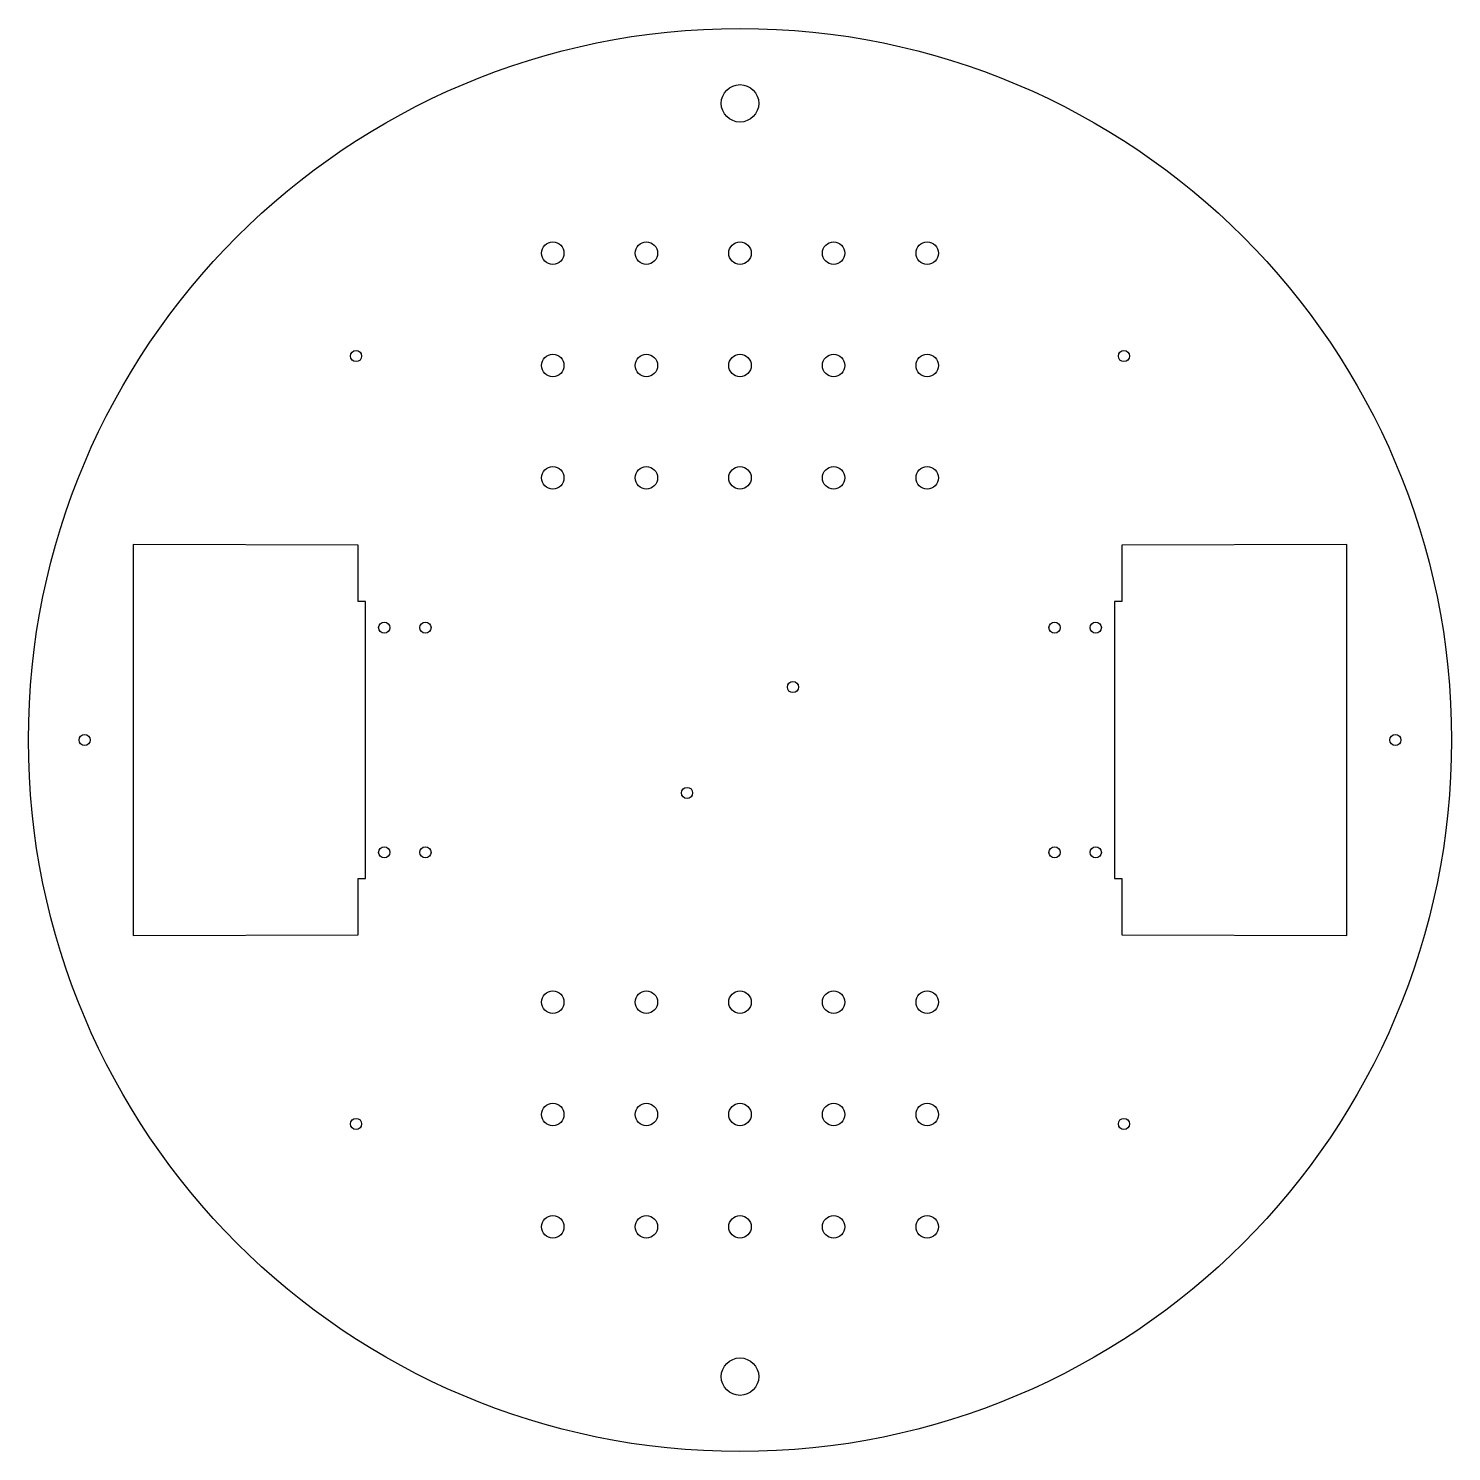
# Model space of a CAD drawing. Header units: millimetres. Extents: x -190 to 190, y -190 to 190.
import ezdxf

# ---------------------------------------------------------------- set-up
doc = ezdxf.new("R2010")
doc.units = ezdxf.units.MM
doc.layers.get('0').update_dxf_attribs({"linetype": 'CONTINUOUS'})

msp = doc.modelspace()

# ---------------------------------------------------------------- linework, layer by layer
for points in [[(-100, -37), (-100, 37), (-102, 37), (-102, 52), (-162, 52.19), (-162, -52.19), (-102, -52), (-102, -37)], [(100, 37), (100, -37), (102, -37), (102, -52), (162, -52.19), (162, 52.19), (102, 52), (102, 37)]]:
    msp.add_lwpolyline(points, close=True)
for centre, radius in [((0, 0), 190), ((0, 170), 5), ((-50, 130), 3), ((-25, 130), 3), ((0, 130), 3), ((25, 130), 3), ((50, 130), 3), ((-102.53, 102.53), 1.5), ((-50, 100), 3), ((-25, 100), 3), ((0, 100), 3), ((25, 100), 3), ((50, 100), 3), ((102.53, 102.53), 1.5), ((-50, 70), 3), ((-25, 70), 3), ((0, 70), 3), ((25, 70), 3), ((50, 70), 3), ((-95, 30), 1.5), ((-84, 30), 1.5), ((84, 30), 1.5), ((95, 30), 1.5), ((14.14, 14.14), 1.5), ((-175, 0), 1.5), ((175, 0), 1.5), ((-14.14, -14.14), 1.5), ((-95, -30), 1.5), ((-84, -30), 1.5), ((84, -30), 1.5), ((95, -30), 1.5), ((-50, -70), 3), ((-25, -70), 3), ((0, -70), 3), ((25, -70), 3), ((50, -70), 3), ((-50, -100), 3), ((-25, -100), 3), ((0, -100), 3), ((25, -100), 3), ((50, -100), 3), ((-102.53, -102.53), 1.5), ((102.53, -102.53), 1.5), ((-50, -130), 3), ((-25, -130), 3), ((0, -130), 3), ((25, -130), 3), ((50, -130), 3), ((0, -170), 5)]:
    msp.add_circle(centre, radius)

doc.saveas('drawing.dxf')
